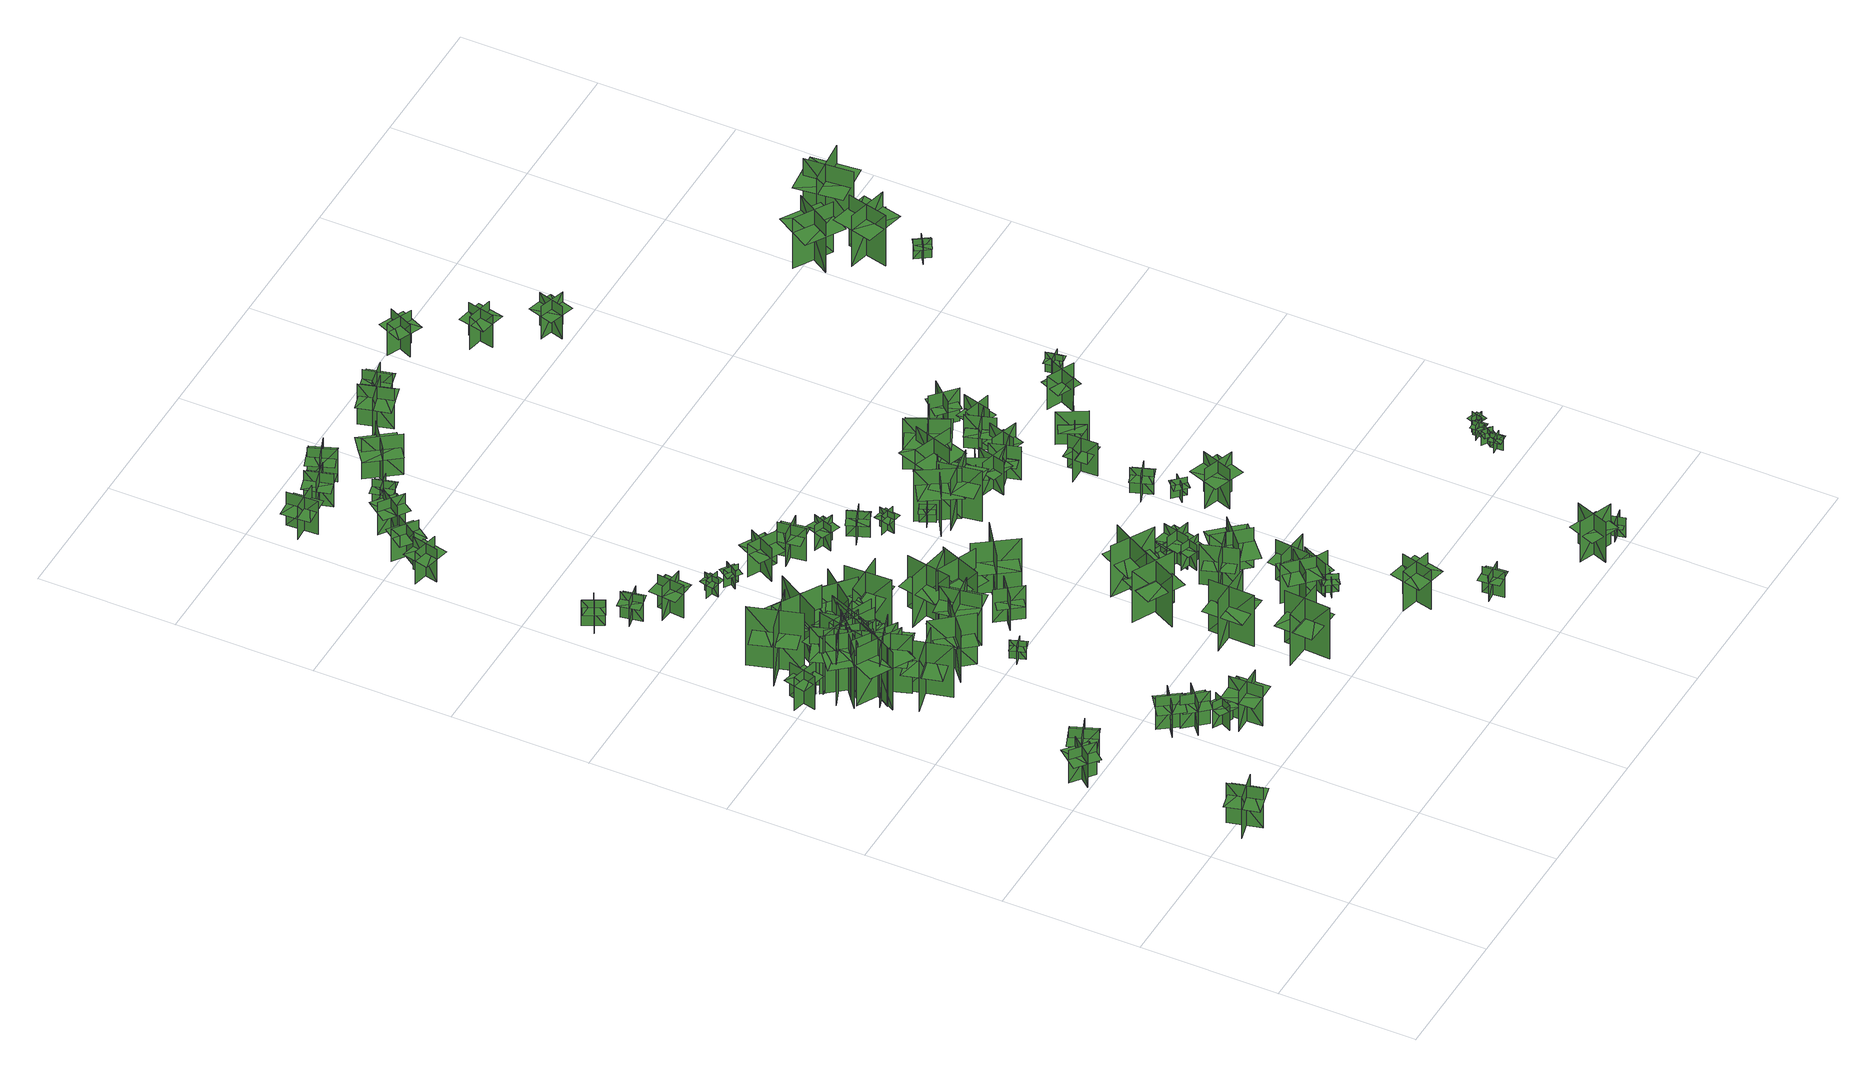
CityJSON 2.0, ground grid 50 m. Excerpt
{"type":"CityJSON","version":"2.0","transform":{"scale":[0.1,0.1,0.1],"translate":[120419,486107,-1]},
"CityObjects":{
"tree1":{"type":"SolitaryVegetationObject","geometry":[{"type":"MultiSurface","lod":"1","boundaries":[[[0,1,2]],[[0,2,3]],[[4,5,6]],[[4,6,7]],[[8,9,10]],[[8,10,11]],[[8,11,12]],[[8,12,13]]]}]},
"tree2":{"type":"SolitaryVegetationObject","geometry":[{"type":"MultiSurface","lod":"1","boundaries":[[[14,15,16]],[[14,16,17]],[[18,19,20]],[[18,20,21]],[[22,23,24]],[[22,24,25]],[[22,25,26]],[[22,26,27]]]}]},
"tree3":{"type":"SolitaryVegetationObject","geometry":[{"type":"MultiSurface","lod":"1","boundaries":[[[28,29,30]],[[28,30,31]],[[32,33,34]],[[32,34,35]],[[36,37,38]],[[36,38,39]],[[36,39,40]],[[36,40,41]]]}]},
"tree4":{"type":"SolitaryVegetationObject","geometry":[{"type":"MultiSurface","lod":"1","boundaries":[[[42,43,44]],[[42,44,45]],[[46,47,48]],[[46,48,49]],[[50,51,52]],[[50,52,53]],[[50,54,55]],[[50,55,51]]]}]},
"tree5":{"type":"SolitaryVegetationObject","geometry":[{"type":"MultiSurface","lod":"1","boundaries":[[[56,57,58]],[[56,58,59]],[[60,61,62]],[[60,62,63]],[[64,65,66]],[[64,66,67]],[[64,67,68]],[[64,68,69]]]}]},
"tree6":{"type":"SolitaryVegetationObject","geometry":[{"type":"MultiSurface","lod":"1","boundaries":[[[70,71,72]],[[70,72,73]],[[74,75,76]],[[74,76,77]],[[78,79,80]],[[78,80,81]],[[78,81,82]],[[78,82,83]]]}]},
"tree7":{"type":"SolitaryVegetationObject","geometry":[{"type":"MultiSurface","lod":"1","boundaries":[[[84,85,86]],[[84,86,87]],[[88,89,90]],[[88,90,91]],[[92,93,94]],[[92,94,95]],[[92,95,96]],[[92,96,97]]]}]},
"tree8":{"type":"SolitaryVegetationObject","geometry":[{"type":"MultiSurface","lod":"1","boundaries":[[[98,99,100]],[[98,100,101]],[[102,103,104]],[[102,104,105]],[[106,107,108]],[[106,108,109]],[[106,109,110]],[[106,110,111]]]}]},
"tree9":{"type":"SolitaryVegetationObject","geometry":[{"type":"MultiSurface","lod":"1","boundaries":[[[112,113,114]],[[112,114,115]],[[116,117,118]],[[116,118,119]],[[120,121,122]],[[120,122,123]],[[120,123,124]],[[120,124,125]]]}]},
"tree10":{"type":"SolitaryVegetationObject","geometry":[{"type":"MultiSurface","lod":"1","boundaries":[[[126,127,128]],[[126,128,129]],[[130,131,132]],[[130,132,133]],[[134,135,136]],[[134,136,137]],[[134,138,139]],[[134,139,135]]]}]},
"tree11":{"type":"SolitaryVegetationObject","geometry":[{"type":"MultiSurface","lod":"1","boundaries":[[[140,141,142]],[[140,142,143]],[[144,145,146]],[[144,146,147]],[[148,149,150]],[[148,150,151]],[[148,151,152]],[[148,152,153]]]}]},
"tree12":{"type":"SolitaryVegetationObject","geometry":[{"type":"MultiSurface","lod":"1","boundaries":[[[154,155,156]],[[154,156,157]],[[158,159,160]],[[158,160,161]],[[162,163,164]],[[162,164,165]],[[162,165,166]],[[162,166,167]]]}]},
"tree13":{"type":"SolitaryVegetationObject","geometry":[{"type":"MultiSurface","lod":"1","boundaries":[[[168,169,170]],[[168,170,171]],[[172,173,174]],[[172,174,175]],[[176,177,178]],[[176,178,179]],[[176,179,180]],[[176,180,181]]]}]},
"tree14":{"type":"SolitaryVegetationObject","geometry":[{"type":"MultiSurface","lod":"1","boundaries":[[[182,183,184]],[[182,184,185]],[[186,187,188]],[[186,188,189]],[[190,191,192]],[[190,192,193]],[[190,193,194]],[[190,194,195]]]}]},
"tree15":{"type":"SolitaryVegetationObject","geometry":[{"type":"MultiSurface","lod":"1","boundaries":[[[196,197,198]],[[196,198,199]],[[200,201,202]],[[200,202,203]],[[204,205,206]],[[204,206,207]],[[204,207,208]],[[204,208,209]]]}]},
"tree16":{"type":"SolitaryVegetationObject","geometry":[{"type":"MultiSurface","lod":"1","boundaries":[[[210,211,212]],[[210,212,213]],[[214,215,216]],[[214,216,217]],[[218,219,220]],[[218,220,221]],[[218,221,222]],[[218,222,223]]]}]},
"tree17":{"type":"SolitaryVegetationObject","geometry":[{"type":"MultiSurface","lod":"1","boundaries":[[[224,225,226]],[[224,226,227]],[[228,229,230]],[[228,230,231]],[[232,233,234]],[[232,234,235]],[[232,235,236]],[[232,236,237]]]}]},
"tree18":{"type":"SolitaryVegetationObject","geometry":[{"type":"MultiSurface","lod":"1","boundaries":[[[238,239,240]],[[238,240,241]],[[242,243,244]],[[242,244,245]],[[246,247,248]],[[246,248,249]],[[246,250,251]],[[246,251,247]]]}]},
"tree19":{"type":"SolitaryVegetationObject","geometry":[{"type":"MultiSurface","lod":"1","boundaries":[[[252,253,254]],[[252,254,255]],[[256,257,258]],[[256,258,259]],[[260,261,262]],[[260,262,263]],[[260,263,264]],[[260,264,265]]]}]},
"tree20":{"type":"SolitaryVegetationObject","geometry":[{"type":"MultiSurface","lod":"1","boundaries":[[[266,267,268]],[[266,268,269]],[[270,271,272]],[[270,272,273]],[[274,275,276]],[[274,276,277]],[[274,277,278]],[[274,278,279]]]}]},
"tree21":{"type":"SolitaryVegetationObject","geometry":[{"type":"MultiSurface","lod":"1","boundaries":[[[280,281,282]],[[280,282,283]],[[284,285,286]],[[284,286,287]],[[288,289,290]],[[288,290,291]],[[288,292,293]],[[288,293,289]]]}]},
"tree22":{"type":"SolitaryVegetationObject","geometry":[{"type":"MultiSurface","lod":"1","boundaries":[[[294,295,296]],[[294,296,297]],[[298,299,300]],[[298,300,301]],[[302,303,304]],[[302,304,305]],[[302,305,306]],[[302,306,307]]]}]},
"tree23":{"type":"SolitaryVegetationObject","geometry":[{"type":"MultiSurface","lod":"1","boundaries":[[[308,309,310]],[[308,310,311]],[[312,313,314]],[[312,314,315]],[[316,317,318]],[[316,318,319]],[[316,320,321]],[[316,321,317]]]}]},
"tree24":{"type":"SolitaryVegetationObject","geometry":[{"type":"MultiSurface","lod":"1","boundaries":[[[322,323,324]],[[322,324,325]],[[326,327,328]],[[326,328,329]],[[330,331,332]],[[330,332,333]],[[330,333,334]],[[330,334,335]]]}]},
"tree25":{"type":"SolitaryVegetationObject","geometry":[{"type":"MultiSurface","lod":"1","boundaries":[[[336,337,338]],[[336,338,339]],[[340,341,342]],[[340,342,343]],[[344,345,346]],[[344,346,347]],[[344,347,348]],[[344,348,349]]]}]},
"tree26":{"type":"SolitaryVegetationObject","geometry":[{"type":"MultiSurface","lod":"1","boundaries":[[[350,351,352]],[[350,352,353]],[[354,355,356]],[[354,356,357]],[[358,359,360]],[[358,360,361]],[[358,361,362]],[[358,362,363]]]}]},
"tree27":{"type":"SolitaryVegetationObject","geometry":[{"type":"MultiSurface","lod":"1","boundaries":[[[364,365,366]],[[364,366,367]],[[368,369,370]],[[368,370,371]],[[372,373,374]],[[372,374,375]],[[372,375,376]],[[372,376,377]]]}]},
"tree28":{"type":"SolitaryVegetationObject","geometry":[{"type":"MultiSurface","lod":"1","boundaries":[[[378,379,380]],[[378,380,381]],[[382,383,384]],[[382,384,385]],[[386,387,388]],[[386,388,389]],[[386,389,390]],[[386,390,391]]]}]},
"tree29":{"type":"SolitaryVegetationObject","geometry":[{"type":"MultiSurface","lod":"1","boundaries":[[[392,393,394]],[[392,394,395]],[[396,397,398]],[[396,398,399]],[[400,401,402]],[[400,402,403]],[[400,403,404]],[[400,404,405]]]}]},
"tree30":{"type":"SolitaryVegetationObject","geometry":[{"type":"MultiSurface","lod":"1","boundaries":[[[406,407,408]],[[406,408,409]],[[410,411,412]],[[410,412,413]],[[414,415,416]],[[414,416,417]],[[414,418,419]],[[414,419,415]]]}]},
"tree31":{"type":"SolitaryVegetationObject","geometry":[{"type":"MultiSurface","lod":"1","boundaries":[[[420,421,422]],[[420,422,423]],[[424,425,426]],[[424,426,427]],[[428,429,430]],[[428,430,431]],[[428,431,432]],[[428,432,433]]]}]},
"tree32":{"type":"SolitaryVegetationObject","geometry":[{"type":"MultiSurface","lod":"1","boundaries":[[[434,435,436]],[[434,436,437]],[[438,439,440]],[[438,440,441]],[[442,443,444]],[[442,444,445]],[[442,445,446]],[[442,446,447]]]}]},
"tree33":{"type":"SolitaryVegetationObject","geometry":[{"type":"MultiSurface","lod":"1","boundaries":[[[448,449,450]],[[448,450,451]],[[452,453,454]],[[452,454,455]],[[456,457,458]],[[456,458,459]],[[456,460,461]],[[456,461,457]]]}]},
"tree34":{"type":"SolitaryVegetationObject","geometry":[{"type":"MultiSurface","lod":"1","boundaries":[[[462,463,464]],[[462,464,465]],[[466,467,468]],[[466,468,469]],[[470,471,472]],[[470,472,473]],[[470,474,475]],[[470,475,471]]]}]},
"tree35":{"type":"SolitaryVegetationObject","geometry":[{"type":"MultiSurface","lod":"1","boundaries":[[[476,477,478]],[[476,478,479]],[[480,481,482]],[[480,482,483]],[[484,485,486]],[[484,486,487]],[[484,488,489]],[[484,489,485]]]}]},
"tree36":{"type":"SolitaryVegetationObject","geometry":[{"type":"MultiSurface","lod":"1","boundaries":[[[490,491,492]],[[490,492,493]],[[494,495,496]],[[494,496,497]],[[498,499,500]],[[498,500,501]],[[498,501,502]],[[498,502,503]]]}]},
"tree37":{"type":"SolitaryVegetationObject","geometry":[{"type":"MultiSurface","lod":"1","boundaries":[[[504,505,506]],[[504,506,507]],[[508,509,510]],[[508,510,511]],[[512,513,514]],[[512,514,515]],[[512,515,516]],[[512,516,517]]]}]},
"tree38":{"type":"SolitaryVegetationObject","geometry":[{"type":"MultiSurface","lod":"1","boundaries":[[[518,519,520]],[[518,520,521]],[[522,523,524]],[[522,524,525]],[[526,527,528]],[[526,528,529]],[[526,530,531]],[[526,531,527]]]}]},
"tree39":{"type":"SolitaryVegetationObject","geometry":[{"type":"MultiSurface","lod":"1","boundaries":[[[532,533,534]],[[532,534,535]],[[536,537,538]],[[536,538,539]],[[540,541,542]],[[540,542,543]],[[540,543,544]],[[540,544,545]]]}]},
"tree40":{"type":"SolitaryVegetationObject","geometry":[{"type":"MultiSurface","lod":"1","boundaries":[[[546,547,548]],[[546,548,549]],[[550,551,552]],[[550,552,553]],[[554,555,556]],[[554,556,557]],[[554,558,559]],[[554,559,555]]]}]},
"tree41":{"type":"SolitaryVegetationObject","geometry":[{"type":"MultiSurface","lod":"1","boundaries":[[[560,561,562]],[[560,562,563]],[[564,565,566]],[[564,566,567]],[[568,569,570]],[[568,570,571]],[[568,571,572]],[[568,572,573]]]}]},
"tree42":{"type":"SolitaryVegetationObject","geometry":[{"type":"MultiSurface","lod":"1","boundaries":[[[574,575,576]],[[574,576,577]],[[578,579,580]],[[578,580,581]],[[582,583,584]],[[582,584,585]],[[582,585,586]],[[582,586,587]]]}]},
"tree43":{"type":"SolitaryVegetationObject","geometry":[{"type":"MultiSurface","lod":"1","boundaries":[[[588,589,590]],[[588,590,591]],[[592,593,594]],[[592,594,595]],[[596,597,598]],[[596,598,599]],[[596,600,601]],[[596,601,597]]]}]},
"tree44":{"type":"SolitaryVegetationObject","geometry":[{"type":"MultiSurface","lod":"1","boundaries":[[[602,603,604]],[[602,604,605]],[[606,607,608]],[[606,608,609]],[[610,611,612]],[[610,612,613]],[[610,614,615]],[[610,615,611]]]}]},
"tree45":{"type":"SolitaryVegetationObject","geometry":[{"type":"MultiSurface","lod":"1","boundaries":[[[616,617,618]],[[616,618,619]],[[620,621,622]],[[620,622,623]],[[624,625,626]],[[624,626,627]],[[624,627,628]],[[624,628,629]]]}]},
"tree46":{"type":"SolitaryVegetationObject","geometry":[{"type":"MultiSurface","lod":"1","boundaries":[[[630,631,632]],[[630,632,633]],[[634,635,636]],[[634,636,637]],[[638,639,640]],[[638,640,641]],[[638,641,642]],[[638,642,643]]]}]},
"tree47":{"type":"SolitaryVegetationObject","geometry":[{"type":"MultiSurface","lod":"1","boundaries":[[[644,645,646]],[[644,646,647]],[[648,649,650]],[[648,650,651]],[[652,653,654]],[[652,654,655]],[[652,655,656]],[[652,656,657]]]}]},
"tree48":{"type":"SolitaryVegetationObject","geometry":[{"type":"MultiSurface","lod":"1","boundaries":[[[658,659,660]],[[658,660,661]],[[662,663,664]],[[662,664,665]],[[666,667,668]],[[666,668,669]],[[666,670,671]],[[666,671,667]]]}]},
"tree49":{"type":"SolitaryVegetationObject","geometry":[{"type":"MultiSurface","lod":"1","boundaries":[[[672,673,674]],[[672,674,675]],[[676,677,678]],[[676,678,679]],[[680,681,682]],[[680,682,683]],[[680,683,684]],[[680,684,685]]]}]},
"tree50":{"type":"SolitaryVegetationObject","geometry":[{"type":"MultiSurface","lod":"1","boundaries":[[[686,687,688]],[[686,688,689]],[[690,691,692]],[[690,692,693]],[[694,695,696]],[[694,696,697]],[[694,697,698]],[[694,698,699]]]}]},
"tree51":{"type":"SolitaryVegetationObject","geometry":[{"type":"MultiSurface","lod":"1","boundaries":[[[700,701,702]],[[700,702,703]],[[704,705,706]],[[704,706,707]],[[708,709,710]],[[708,710,711]],[[708,711,712]],[[708,712,713]]]}]},
"tree52":{"type":"SolitaryVegetationObject","geometry":[{"type":"MultiSurface","lod":"1","boundaries":[[[714,715,716]],[[714,716,717]],[[718,719,720]],[[718,720,721]],[[722,723,724]],[[722,724,725]],[[722,726,727]],[[722,727,723]]]}]},
"tree53":{"type":"SolitaryVegetationObject","geometry":[{"type":"MultiSurface","lod":"1","boundaries":[[[728,729,730]],[[728,730,731]],[[732,733,734]],[[732,734,735]],[[736,737,738]],[[736,738,739]],[[736,739,740]],[[736,740,741]]]}]},
"tree54":{"type":"SolitaryVegetationObject","geometry":[{"type":"MultiSurface","lod":"1","boundaries":[[[742,743,744]],[[742,744,745]],[[746,747,748]],[[746,748,749]],[[750,751,752]],[[750,752,753]],[[750,753,754]],[[750,754,755]]]}]},
"tree55":{"type":"SolitaryVegetationObject","geometry":[{"type":"MultiSurface","lod":"1","boundaries":[[[756,757,758]],[[756,758,759]],[[760,761,762]],[[760,762,763]],[[764,765,766]],[[764,766,767]],[[764,767,768]],[[764,768,769]]]}]},
"tree56":{"type":"SolitaryVegetationObject","geometry":[{"type":"MultiSurface","lod":"1","boundaries":[[[770,771,772]],[[770,772,773]],[[774,775,776]],[[774,776,777]],[[778,779,780]],[[778,780,781]],[[778,781,782]],[[778,782,783]]]}]},
"tree57":{"type":"SolitaryVegetationObject","geometry":[{"type":"MultiSurface","lod":"1","boundaries":[[[784,785,786]],[[784,786,787]],[[788,789,790]],[[788,790,791]],[[792,793,794]],[[792,794,795]],[[792,795,796]],[[792,796,797]]]}]},
"tree58":{"type":"SolitaryVegetationObject","geometry":[{"type":"MultiSurface","lod":"1","boundaries":[[[798,799,800]],[[798,800,801]],[[802,803,804]],[[802,804,805]],[[806,807,808]],[[806,808,809]],[[806,810,811]],[[806,811,807]]]}]},
"tree59":{"type":"SolitaryVegetationObject","geometry":[{"type":"MultiSurface","lod":"1","boundaries":[[[812,813,814]],[[812,814,815]],[[816,817,818]],[[816,818,819]],[[820,821,822]],[[820,822,823]],[[820,823,824]],[[820,824,825]]]}]},
"tree60":{"type":"SolitaryVegetationObject","geometry":[{"type":"MultiSurface","lod":"1","boundaries":[[[826,827,828]],[[826,828,829]],[[830,831,832]],[[830,832,833]],[[834,835,836]],[[834,836,837]],[[834,837,838]],[[834,838,839]]]}]},
"tree61":{"type":"SolitaryVegetationObject","geometry":[{"type":"MultiSurface","lod":"1","boundaries":[[[840,841,842]],[[840,842,843]],[[844,845,846]],[[844,846,847]],[[848,849,850]],[[848,850,851]],[[848,851,852]],[[848,852,853]]]}]},
"tree62":{"type":"SolitaryVegetationObject","geometry":[{"type":"MultiSurface","lod":"1","boundaries":[[[854,855,856]],[[854,856,857]],[[858,859,860]],[[858,860,861]],[[862,863,864]],[[862,864,865]],[[862,865,866]],[[862,866,867]]]}]},
"tree63":{"type":"SolitaryVegetationObject","geometry":[{"type":"MultiSurface","lod":"1","boundaries":[[[868,869,870]],[[868,870,871]],[[872,873,874]],[[872,874,875]],[[876,877,878]],[[876,878,879]],[[876,879,880]],[[876,880,881]]]}]},
"tree64":{"type":"SolitaryVegetationObject","geometry":[{"type":"MultiSurface","lod":"1","boundaries":[[[882,883,884]],[[882,884,885]],[[886,887,888]],[[886,888,889]],[[890,891,892]],[[890,892,893]],[[890,893,894]],[[890,894,895]]]}]},
"tree65":{"type":"SolitaryVegetationObject","geometry":[{"type":"MultiSurface","lod":"1","boundaries":[[[896,897,898]],[[896,898,899]],[[900,901,902]],[[900,902,903]],[[904,905,906]],[[904,906,907]],[[904,907,908]],[[904,908,909]]]}]},
"tree66":{"type":"SolitaryVegetationObject","geometry":[{"type":"MultiSurface","lod":"1","boundaries":[[[910,911,912]],[[910,912,913]],[[914,915,916]],[[914,916,917]],[[918,919,920]],[[918,920,921]],[[918,921,922]],[[918,922,923]]]}]},
"tree67":{"type":"SolitaryVegetationObject","geometry":[{"type":"MultiSurface","lod":"1","boundaries":[[[924,925,926]],[[924,926,927]],[[928,929,930]],[[928,930,931]],[[932,933,934]],[[932,934,935]],[[932,935,936]],[[932,936,937]]]}]},
"tree68":{"type":"SolitaryVegetationObject","geometry":[{"type":"MultiSurface","lod":"1","boundaries":[[[938,939,940]],[[938,940,941]],[[942,943,944]],[[942,944,945]],[[946,947,948]],[[946,948,949]],[[946,949,950]],[[946,950,951]]]}]},
"tree69":{"type":"SolitaryVegetationObject","geometry":[{"type":"MultiSurface","lod":"1","boundaries":[[[952,953,954]],[[952,954,955]],[[956,957,958]],[[956,958,959]],[[960,961,962]],[[960,962,963]],[[960,964,965]],[[960,965,961]]]}]},
"tree70":{"type":"SolitaryVegetationObject","geometry":[{"type":"MultiSurface","lod":"1","boundaries":[[[966,967,968]],[[966,968,969]],[[970,971,972]],[[970,972,973]],[[974,975,976]],[[974,976,977]],[[974,977,978]],[[974,978,979]]]}]},
"tree71":{"type":"SolitaryVegetationObject","geometry":[{"type":"MultiSurface","lod":"1","boundaries":[[[980,981,982]],[[980,982,983]],[[984,985,986]],[[984,986,987]],[[988,989,990]],[[988,990,991]],[[988,992,993]],[[988,993,989]]]}]},
"tree72":{"type":"SolitaryVegetationObject","geometry":[{"type":"MultiSurface","lod":"1","boundaries":[[[994,995,996]],[[994,996,997]],[[998,999,1000]],[[998,1000,1001]],[[1002,1003,1004]],[[1002,1004,1005]],[[1002,1006,1007]],[[1002,1007,1003]]]}]},
"tree73":{"type":"SolitaryVegetationObject","geometry":[{"type":"MultiSurface","lod":"1","boundaries":[[[1008,1009,1010]],[[1008,1010,1011]],[[1012,1013,1014]],[[1012,1014,1015]],[[1016,1017,1018]],[[1016,1018,1019]],[[1016,1019,1020]],[[1016,1020,1021]]]}]},
"tree74":{"type":"SolitaryVegetationObject","geometry":[{"type":"MultiSurface","lod":"1","boundaries":[[[1022,1023,1024]],[[1022,1024,1025]],[[1026,1027,1028]],[[1026,1028,1029]],[[1030,1031,1032]],[[1030,1032,1033]],[[1030,1033,1034]],[[1030,1034,1035]]]}]},
"tree75":{"type":"SolitaryVegetationObject","geometry":[{"type":"MultiSurface","lod":"1","boundaries":[[[1036,1037,1038]],[[1036,1038,1039]],[[1040,1041,1042]],[[1040,1042,1043]],[[1044,1045,1046]],[[1044,1046,1047]],[[1044,1048,1049]],[[1044,1049,1045]]]}]},
"tree76":{"type":"SolitaryVegetationObject","geometry":[{"type":"MultiSurface","lod":"1","boundaries":[[[1050,1051,1052]],[[1050,1052,1053]],[[1054,1055,1056]],[[1054,1056,1057]],[[1058,1059,1060]],[[1058,1060,1061]],[[1058,1062,1063]],[[1058,1063,1059]]]}]},
"tree77":{"type":"SolitaryVegetationObject","geometry":[{"type":"MultiSurface","lod":"1","boundaries":[[[1064,1065,1066]],[[1064,1066,1067]],[[1068,1069,1070]],[[1068,1070,1071]],[[1072,1073,1074]],[[1072,1074,1075]],[[1072,1075,1076]],[[1072,1076,1077]]]}]},
"tree78":{"type":"SolitaryVegetationObject","geometry":[{"type":"MultiSurface","lod":"1","boundaries":[[[1078,1079,1080]],[[1078,1080,1081]],[[1082,1083,1084]],[[1082,1084,1085]],[[1086,1087,1088]],[[1086,1088,1089]],[[1086,1089,1090]],[[1086,1090,1091]]]}]},
"tree79":{"type":"SolitaryVegetationObject","geometry":[{"type":"MultiSurface","lod":"1","boundaries":[[[1092,1093,1094]],[[1092,1094,1095]],[[1096,1097,1098]],[[1096,1098,1099]],[[1100,1101,1102]],[[1100,1102,1103]],[[1100,1103,1104]],[[1100,1104,1105]]]}]},
"tree80":{"type":"SolitaryVegetationObject","geometry":[{"type":"MultiSurface","lod":"1","boundaries":[[[1106,1107,1108]],[[1106,1108,1109]],[[1110,1111,1112]],[[1110,1112,1113]],[[1114,1115,1116]],[[1114,1116,1117]],[[1114,1118,1119]],[[1114,1119,1115]]]}]},
"tree81":{"type":"SolitaryVegetationObject","geometry":[{"type":"MultiSurface","lod":"1","boundaries":[[[1120,1121,1122]],[[1120,1122,1123]],[[1124,1125,1126]],[[1124,1126,1127]],[[1128,1129,1130]],[[1128,1130,1131]],[[1128,1132,1133]],[[1128,1133,1129]]]}]},
"tree82":{"type":"SolitaryVegetationObject","geometry":[{"type":"MultiSurface","lod":"1","boundaries":[[[1134,1135,1136]],[[1134,1136,1137]],[[1138,1139,1140]],[[1138,1140,1141]],[[1142,1143,1144]],[[1142,1144,1145]],[[1142,1146,1147]],[[1142,1147,1143]]]}]},
"tree83":{"type":"SolitaryVegetationObject","geometry":[{"type":"MultiSurface","lod":"1","boundaries":[[[1148,1149,1150]],[[1148,1150,1151]],[[1152,1153,1154]],[[1152,1154,1155]],[[1156,1157,1158]],[[1156,1158,1159]],[[1156,1160,1161]],[[1156,1161,1157]]]}]},
"tree84":{"type":"SolitaryVegetationObject","geometry":[{"type":"MultiSurface","lod":"1","boundaries":[[[1162,1163,1164]],[[1162,1164,1165]],[[1166,1167,1168]],[[1166,1168,1169]],[[1170,1171,1172]],[[1170,1172,1173]],[[1170,1174,1175]],[[1170,1175,1171]]]}]},
"tree85":{"type":"SolitaryVegetationObject","geometry":[{"type":"MultiSurface","lod":"1","boundaries":[[[1176,1177,1178]],[[1176,1178,1179]],[[1180,1181,1182]],[[1180,1182,1183]],[[1184,1185,1186]],[[1184,1186,1187]],[[1184,1188,1189]],[[1184,1189,1185]]]}]},
"tree86":{"type":"SolitaryVegetationObject","geometry":[{"type":"MultiSurface","lod":"1","boundaries":[[[1190,1191,1192]],[[1190,1192,1193]],[[1194,1195,1196]],[[1194,1196,1197]],[[1198,1199,1200]],[[1198,1200,1201]],[[1198,1202,1203]],[[1198,1203,1199]]]}]},
"tree87":{"type":"SolitaryVegetationObject","geometry":[{"type":"MultiSurface","lod":"1","boundaries":[[[1204,1205,1206]],[[1204,1206,1207]],[[1208,1209,1210]],[[1208,1210,1211]],[[1212,1213,1214]],[[1212,1214,1215]],[[1212,1215,1216]],[[1212,1216,1217]]]}]},
"tree88":{"type":"SolitaryVegetationObject","geometry":[{"type":"MultiSurface","lod":"1","boundaries":[[[1218,1219,1220]],[[1218,1220,1221]],[[1222,1223,1224]],[[1222,1224,1225]],[[1226,1227,1228]],[[1226,1228,1229]],[[1226,1229,1230]],[[1226,1230,1231]]]}]},
"tree89":{"type":"SolitaryVegetationObject","geometry":[{"type":"MultiSurface","lod":"1","boundaries":[[[1232,1233,1234]],[[1232,1234,1235]],[[1236,1237,1238]],[[1236,1238,1239]],[[1240,1241,1242]],[[1240,1242,1243]],[[1240,1244,1245]],[[1240,1245,1241]]]}]},
"tree90":{"type":"SolitaryVegetationObject","geometry":[{"type":"MultiSurface","lod":"1","boundaries":[[[1246,1247,1248]],[[1246,1248,1249]],[[1250,1251,1252]],[[1250,1252,1253]],[[1254,1255,1256]],[[1254,1256,1257]],[[1254,1257,1258]],[[1254,1258,1259]]]}]},
"tree91":{"type":"SolitaryVegetationObject","geometry":[{"type":"MultiSurface","lod":"1","boundaries":[[[1260,1261,1262]],[[1260,1262,1263]],[[1264,1265,1266]],[[1264,1266,1267]],[[1268,1269,1270]],[[1268,1270,1271]],[[1268,1271,1272]],[[1268,1272,1273]]]}]},
"tree92":{"type":"SolitaryVegetationObject","geometry":[{"type":"MultiSurface","lod":"1","boundaries":[[[1274,1275,1276]],[[1274,1276,1277]],[[1278,1279,1280]],[[1278,1280,1281]],[[1282,1283,1284]],[[1282,1284,1285]],[[1282,1285,1286]],[[1282,1286,1287]]]}]},
"tree93":{"type":"SolitaryVegetationObject","geometry":[{"type":"MultiSurface","lod":"1","boundaries":[[[1288,1289,1290]],[[1288,1290,1291]],[[1292,1293,1294]],[[1292,1294,1295]],[[1296,1297,1298]],[[1296,1298,1299]],[[1296,1299,1300]],[[1296,1300,1301]]]}]},
"tree94":{"type":"SolitaryVegetationObject","geometry":[{"type":"MultiSurface","lod":"1","boundaries":[[[1302,1303,1304]],[[1302,1304,1305]],[[1306,1307,1308]],[[1306,1308,1309]],[[1310,1311,1312]],[[1310,1312,1313]],[[1310,1313,1314]],[[1310,1314,1315]]]}]},
"tree95":{"type":"SolitaryVegetationObject","geometry":[{"type":"MultiSurface","lod":"1","boundaries":[[[1316,1317,1318]],[[1316,1318,1319]],[[1320,1321,1322]],[[1320,1322,1323]],[[1324,1325,1326]],[[1324,1326,1327]],[[1324,1327,1328]],[[1324,1328,1329]]]}]},
"tree96":{"type":"SolitaryVegetationObject","geometry":[{"type":"MultiSurface","lod":"1","boundaries":[[[1330,1331,1332]],[[1330,1332,1333]],[[1334,1335,1336]],[[1334,1336,1337]],[[1338,1339,1340]],[[1338,1340,1341]],[[1338,1341,1342]],[[1338,1342,1343]]]}]},
"tree97":{"type":"SolitaryVegetationObject","geometry":[{"type":"MultiSurface","lod":"1","boundaries":[[[1344,1345,1346]],[[1344,1346,1347]],[[1348,1349,1350]],[[1348,1350,1351]],[[1352,1353,1354]],[[1352,1354,1355]],[[1352,1355,1356]],[[1352,1356,1357]]]}]},
"tree98":{"type":"SolitaryVegetationObject","geometry":[{"type":"MultiSurface","lod":"1","boundaries":[[[1358,1359,1360]],[[1358,1360,1361]],[[1362,1363,1364]],[[1362,1364,1365]],[[1366,1367,1368]],[[1366,1368,1369]],[[1366,1369,1370]],[[1366,1370,1371]]]}]},
"tree99":{"type":"SolitaryVegetationObject","geometry":[{"type":"MultiSurface","lod":"1","boundaries":[[[1372,1373,1374]],[[1372,1374,1375]],[[1376,1377,1378]],[[1376,1378,1379]],[[1380,1381,1382]],[[1380,1382,1383]],[[1380,1383,1384]],[[1380,1384,1385]]]}]},
"tree100":{"type":"SolitaryVegetationObject","geometry":[{"type":"MultiSurface","lod":"1","boundaries":[[[1386,1387,1388]],[[1386,1388,1389]],[[1390,1391,1392]],[[1390,1392,1393]],[[1394,1395,1396]],[[1394,1396,1397]],[[1394,1397,1398]],[[1394,1398,1399]]]}]}
},
"vertices":[
[199,411,13],[169,529,13],[169,529,183],[199,411,183],[241,480,13],[123,450,13],[123,450,183],[241,480,183],[241,480,135],[226,539,135],[108,510,135],[123,450,135],[138,391,135],[256,421,135],
[103,1068,22],[181,1006,22],[181,1006,161],[103,1068,161],[110,1002,22],[172,1080,22],[172,1080,161],[110,1002,161],[110,1002,122],[149,971,122],[211,1049,122],[172,1080,122],[133,1111,122],[71,1033,122],
[201,1118,22],[238,1025,22],[238,1025,161],[201,1118,161],[174,1057,22],[267,1093,22],[267,1093,161],[174,1057,161],[174,1057,122],[193,1010,122],[285,1047,122],[267,1093,122],[249,1140,122],[156,1103,122],
[128,1998,16],[24,2023,16],[24,2023,157],[128,1998,157],[84,2070,16],[58,1966,16],[58,1966,157],[84,2070,157],[119,2000,121],[24,2023,121],[14,1982,121],[109,1959,121],[129,2041,121],[34,2064,121],
[133,1852,19],[289,1769,19],[289,1769,265],[133,1852,265],[167,1739,19],[250,1895,19],[250,1895,265],[167,1739,265],[167,1739,196],[245,1697,196],[328,1853,196],[250,1895,196],[172,1937,196],[89,1781,196],
[244,1849,17],[132,1986,17],[132,1986,263],[244,1849,263],[256,1966,17],[119,1854,17],[119,1854,263],[256,1966,263],[256,1966,194],[200,2035,194],[63,1922,194],[119,1854,194],[175,1785,194],[312,1898,194],
[470,940,17],[529,860,17],[529,860,155],[470,940,155],[460,874,17],[540,933,17],[540,933,155],[460,874,155],[460,874,116],[489,834,116],[569,893,116],[540,933,116],[510,973,116],[430,914,116],
[223,1870,17],[159,2035,17],[159,2035,263],[223,1870,263],[271,1977,17],[106,1913,17],[106,1913,263],[271,1977,263],[271,1977,194],[240,2060,194],[74,1996,194],[106,1913,194],[138,1831,194],[303,1894,194],
[272,1912,17],[178,1762,17],[178,1762,264],[272,1912,264],[157,1886,17],[307,1792,17],[307,1792,264],[157,1886,264],[157,1886,195],[110,1811,195],[260,1717,195],[307,1792,195],[354,1867,195],[204,1961,195],
[364,1702,17],[201,1660,17],[201,1660,235],[364,1702,235],[273,1755,17],[273,1755,235],[314,1592,235],[314,1592,17],[355,1693,151],[213,1656,151],[230,1590,151],[372,1626,151],[338,1761,151],[195,1725,151],
[215,1889,16],[272,1721,16],[272,1721,263],[215,1889,263],[162,1783,16],[330,1840,16],[330,1840,263],[162,1783,263],[162,1783,194],[190,1699,194],[358,1756,194],[330,1840,194],[302,1924,194],[134,1867,194],
[512,872,16],[578,796,16],[578,796,155],[512,872,155],[507,805,16],[583,871,16],[583,871,155],[507,805,155],[507,805,116],[540,768,116],[615,833,116],[583,871,116],[550,908,116],[475,843,116],
[281,1986,18],[157,1860,18],[157,1860,264],[281,1986,264],[163,1986,18],[289,1862,18],[289,1862,264],[163,1986,264],[163,1986,195],[101,1923,195],[227,1799,195],[289,1862,195],[351,1924,195],[225,2049,195],
[235,2037,17],[198,1864,17],[198,1864,263],[235,2037,263],[135,1974,17],[308,1936,17],[308,1936,263],[135,1974,263],[135,1974,194],[117,1887,194],[290,1850,194],[308,1936,194],[327,2023,194],[154,2060,194],
[612,794,16],[575,725,16],[575,725,124],[612,794,124],[562,779,16],[631,743,16],[631,743,124],[562,779,124],[562,779,94],[544,745,94],[613,708,94],[631,743,94],[649,777,94],[580,813,94],
[227,1857,17],[308,2014,17],[308,2014,264],[227,1857,264],[339,1892,17],[182,1973,17],[182,1973,264],[339,1892,264],[339,1892,195],[380,1970,195],[223,2052,195],[182,1973,195],[142,1895,195],[299,1813,195],
[336,1974,17],[162,1941,17],[162,1941,263],[336,1974,263],[239,2041,17],[272,1867,17],[272,1867,263],[239,2041,263],[239,2041,194],[152,2025,194],[185,1851,194],[272,1867,194],[359,1884,194],[326,2058,194],
[103,2138,14],[288,2193,14],[288,2193,263],[103,2138,263],[210,2082,14],[210,2082,263],[155,2266,263],[155,2266,14],[113,2149,168],[274,2197,168],[251,2272,168],[90,2224,168],[136,2071,168],[297,2119,168],
[588,698,13],[709,701,13],[709,701,182],[588,698,182],[646,642,13],[643,763,13],[643,763,182],[646,642,182],[646,642,135],[707,643,135],[704,765,135],[643,763,135],[583,762,135],[585,640,135],
[262,1877,17],[330,2041,17],[330,2041,263],[262,1877,263],[372,1922,17],[208,1989,17],[208,1989,263],[372,1922,263],[372,1922,194],[406,2003,194],[242,2071,194],[208,1989,194],[174,1908,194],[338,1840,194],
[245,2064,14],[344,2230,14],[344,2230,263],[245,2064,263],[362,2095,14],[362,2095,263],[196,2193,263],[196,2193,14],[245,2079,168],[331,2223,168],[264,2263,168],[178,2119,168],[315,2037,168],[400,2182,168],
[118,2757,18],[82,2825,18],[82,2825,126],[118,2757,126],[133,2806,18],[65,2770,18],[65,2770,126],[133,2806,126],[133,2806,96],[115,2840,96],[47,2804,96],[65,2770,96],[83,2736,96],[151,2771,96],
[387,1605,21],[515,1715,21],[515,1715,239],[387,1605,239],[492,1598,21],[492,1598,239],[382,1725,239],[382,1725,21],[391,1617,155],[502,1713,155],[457,1765,155],[346,1669,155],[437,1563,155],[548,1659,155],
[149,2685,18],[225,2701,18],[225,2701,126],[149,2685,126],[192,2656,18],[177,2732,18],[177,2732,126],[192,2656,126],[192,2656,96],[230,2664,96],[215,2740,96],[177,2732,96],[139,2725,96],[154,2649,96],
[581,1465,23],[563,1518,23],[563,1518,100],[581,1465,100],[597,1498,23],[545,1481,23],[545,1481,100],[597,1498,100],[597,1498,79],[588,1525,79],[536,1507,79],[545,1481,79],[554,1454,79],[606,1472,79],
[479,2024,18],[353,2127,18],[353,2127,235],[479,2024,235],[469,2128,18],[469,2128,235],[365,2002,235],[365,2002,18],[469,2128,167],[416,2171,167],[334,2070,167],[386,2027,167],[439,1984,167],[521,2085,167],
[279,2648,15],[269,2549,15],[269,2549,154],[279,2648,154],[227,2606,15],[326,2596,15],[326,2596,154],[227,2606,154],[227,2606,115],[222,2556,115],[322,2547,115],[326,2596,115],[331,2646,115],[232,2656,115],
[56,3336,23],[78,3433,23],[78,3433,161],[56,3336,161],[112,3371,23],[15,3393,23],[15,3393,161],[112,3371,161],[112,3371,122],[123,3419,122],[26,3442,122],[15,3393,122],[4,3345,122],[101,3322,122],
[496,1689,19],[637,1711,19],[637,1711,235],[496,1689,235],[581,1628,19],[558,1769,19],[558,1769,235],[581,1628,235],[581,1628,179],[649,1638,179],[626,1780,179],[558,1769,179],[490,1758,179],[512,1617,179],
[586,2016,16],[418,2012,16],[418,2012,235],[586,2016,235],[509,2089,16],[509,2089,235],[514,1920,235],[514,1920,16],[576,2010,151],[429,2006,151],[431,1937,151],[578,1941,151],[574,2080,151],[427,2077,151],
[159,3453,24],[79,3512,24],[79,3512,162],[159,3453,162],[149,3519,24],[91,3438,24],[91,3438,162],[149,3519,162],[149,3519,123],[109,3548,123],[51,3468,123],[91,3438,123],[131,3409,123],[190,3489,123],
[409,2495,18],[420,2549,18],[420,2549,95],[409,2495,95],[440,2515,18],[385,2526,18],[385,2526,95],[440,2515,95],[440,2515,74],[445,2542,74],[391,2553,74],[385,2526,74],[380,2499,74],[434,2488,74],
[644,1928,20],[615,1762,20],[615,1762,238],[644,1928,238],[558,1866,20],[558,1866,238],[724,1837,238],[724,1837,20],[648,1916,154],[623,1771,154],[690,1759,154],[716,1904,154],[579,1928,154],[553,1783,154],
[692,1644,25],[759,1559,25],[759,1559,165],[692,1644,165],[684,1577,25],[684,1577,165],[769,1644,165],[769,1644,25],[699,1641,111],[758,1567,111],[792,1594,111],[734,1669,111],[664,1613,111],[722,1539,111],
[772,1746,23],[616,1810,23],[616,1810,241],[772,1746,241],[731,1843,23],[731,1843,241],[667,1687,241],[667,1687,23],[760,1744,157],[624,1799,157],[598,1736,157],[734,1680,157],[786,1809,157],[650,1865,157],
[470,2465,16],[501,2511,16],[501,2511,93],[470,2465,93],[506,2472,16],[460,2502,16],[460,2502,93],[506,2472,93],[506,2472,72],[522,2495,72],[476,2525,72],[460,2502,72],[445,2480,72],[491,2449,72],
[151,3837,23],[38,3831,23],[38,3831,164],[151,3837,164],[84,3897,23],[90,3784,23],[90,3784,164],[84,3897,164],[143,3845,118],[139,3897,118],[26,3888,118],[30,3836,118],[34,3784,118],[147,3792,118],
[1121,689,13],[953,699,13],[953,699,231],[1121,689,231],[1050,767,13],[1050,767,231],[1040,599,231],[1040,599,13],[1110,683,147],[963,692,147],[959,624,147],[1105,615,147],[1114,753,147],[967,763,147],
[715,1767,25],[745,1839,25],[745,1839,133],[715,1767,133],[763,1787,25],[691,1816,25],[691,1816,133],[763,1787,133],[763,1787,103],[778,1822,103],[706,1852,103],[691,1816,103],[676,1781,103],[748,1751,103],
[983,1010,18],[980,842,18],[980,842,236],[983,1010,236],[907,936,18],[907,936,236],[1076,934,236],[1076,934,18],[989,1000,152],[987,853,152],[1055,852,152],[1058,998,152],[918,1001,152],[916,854,152],
[169,3608,29],[250,3550,29],[250,3550,168],[169,3608,168],[179,3542,29],[237,3623,29],[237,3623,168],[179,3542,168],[179,3542,129],[220,3513,129],[278,3594,129],[237,3623,129],[197,3652,129],[139,3572,129],
[558,2377,15],[611,2477,15],[611,2477,156],[558,2377,156],[644,2403,15],[544,2457,15],[544,2457,156],[644,2403,156],[568,2380,110],[615,2356,110],[666,2457,110],[619,2480,110],[573,2504,110],[521,2403,110],
[1048,1167,24],[898,1244,24],[898,1244,242],[1048,1167,242],[1015,1268,24],[1015,1268,242],[938,1118,242],[938,1118,24],[1035,1166,158],[905,1234,158],[874,1173,158],[1004,1105,158],[1068,1229,158],[937,1297,158],
[783,1772,25],[880,1635,25],[880,1635,243],[783,1772,243],[766,1668,25],[766,1668,243],[903,1765,243],[903,1765,25],[794,1767,159],[879,1647,159],[935,1687,159],[850,1807,159],[736,1726,159],[821,1606,159],
[170,3831,29],[266,3857,29],[266,3857,167],[170,3831,167],[228,3797,29],[202,3893,29],[202,3893,167],[228,3797,167],[228,3797,128],[276,3810,128],[250,3906,128],[202,3893,128],[154,3880,128],[179,3784,128],
[336,3664,33],[261,3646,33],[261,3646,141],[336,3664,141],[292,3691,33],[311,3616,33],[311,3616,141],[292,3691,141],[292,3691,111],[254,3682,111],[273,3607,111],[311,3616,111],[348,3625,111],[329,3701,111],
[685,2423,15],[699,2325,15],[699,2325,153],[685,2423,153],[645,2371,15],[743,2384,15],[743,2384,153],[645,2371,153],[645,2371,114],[652,2321,114],[750,2335,114],[743,2384,114],[737,2434,114],[638,2420,114],
[1076,1389,28],[994,1242,28],[994,1242,246],[1076,1389,246],[975,1360,28],[975,1360,246],[1122,1277,246],[1122,1277,28],[1077,1376,162],[1005,1248,162],[1064,1215,162],[1137,1343,162],[1015,1411,162],[943,1283,162],
[758,2323,15],[830,2296,15],[830,2296,123],[758,2323,123],[779,2276,15],[806,2348,15],[806,2348,123],[779,2276,123],[779,2276,93],[815,2262,93],[842,2335,93],[806,2348,93],[770,2362,93],[743,2289,93],
[304,3933,33],[338,3840,33],[338,3840,172],[304,3933,172],[275,3873,33],[369,3908,33],[369,3908,172],[275,3873,172],[275,3873,133],[293,3827,133],[386,3861,133],[369,3908,133],[352,3954,133],[258,3920,133],
[1294,779,18],[1206,863,18],[1206,863,187],[1294,779,187],[1292,860,18],[1209,772,18],[1209,772,187],[1292,860,187],[1292,860,140],[1248,902,140],[1165,814,140],[1209,772,140],[1253,730,140],[1337,818,140],
[1137,1051,19],[1263,1090,19],[1263,1090,190],[1137,1051,190],[1210,1013,19],[1210,1013,190],[1171,1139,190],[1171,1139,19],[1143,1058,124],[1254,1093,124],[1238,1144,124],[1127,1110,124],[1160,1005,124],[1270,1039,124],
[1343,722,19],[1311,767,19],[1311,767,96],[1343,722,96],[1349,759,19],[1304,727,19],[1304,727,96],[1349,759,96],[1349,759,75],[1333,781,75],[1288,749,75],[1304,727,75],[1320,704,75],[1365,736,75],
[914,2244,16],[842,2215,16],[842,2215,124],[914,2244,124],[867,2265,16],[895,2193,16],[895,2193,124],[867,2265,124],[867,2265,94],[831,2250,94],[859,2178,94],[895,2193,94],[931,2207,94],[903,2279,94],
[470,3667,33],[388,3778,33],[388,3778,206],[470,3667,206],[486,3776,33],[375,3694,33],[375,3694,206],[486,3776,206],[473,3680,150],[523,3719,150],[439,3829,150],[389,3790,150],[338,3751,150],[422,3641,150],
[1474,466,16],[1356,494,16],[1356,494,185],[1474,466,185],[1432,535,16],[1404,417,16],[1404,417,185],[1432,535,185],[1432,535,138],[1373,549,138],[1345,430,138],[1404,417,138],[1463,403,138],[1491,521,138],
[1315,935,9],[1303,808,9],[1303,808,179],[1315,935,179],[1252,883,9],[1252,883,179],[1379,870,179],[1379,870,9],[1252,883,125],[1247,829,125],[1349,820,125],[1354,873,125],[1359,926,125],[1257,936,125],
[1314,755,6],[1359,853,6],[1359,853,146],[1314,755,146],[1377,779,6],[1377,779,146],[1279,824,146],[1279,824,6],[1313,763,92],[1352,849,92],[1312,867,92],[1273,781,92],[1354,744,92],[1394,829,92],
[1216,1283,30],[1164,1303,30],[1164,1303,107],[1216,1283,107],[1201,1317,30],[1181,1265,30],[1181,1265,107],[1201,1317,107],[1201,1317,86],[1175,1327,86],[1155,1275,86],[1181,1265,86],[1207,1255,86],[1227,1307,86],
[946,2131,19],[957,2189,19],[957,2189,101],[946,2131,101],[978,2153,19],[920,2164,19],[920,2164,101],[978,2153,101],[978,2153,78],[984,2182,78],[926,2193,78],[920,2164,78],[915,2135,78],[973,2124,78],
[1199,1220,25],[1273,1196,25],[1273,1196,133],[1199,1220,133],[1222,1174,25],[1247,1247,25],[1247,1247,133],[1222,1174,133],[1222,1174,103],[1259,1162,103],[1283,1235,103],[1247,1247,103],[1210,1260,103],[1185,1186,103],
[1337,1026,7],[1337,1026,178],[1239,1136,178],[1239,1136,7],[1238,1033,7],[1238,1033,178],[1344,1128,178],[1344,1128,7],[1221,1019,122],[1270,964,122],[1402,1081,122],[1353,1136,122],[1304,1191,122],[1173,1074,122],
[1199,1270,6],[1296,1246,6],[1296,1246,145],[1199,1270,145],[1233,1213,6],[1257,1310,6],[1257,1310,145],[1233,1213,145],[1233,1213,106],[1281,1201,106],[1305,1298,106],[1257,1310,106],[1208,1321,106],[1184,1225,106],
[1556,310,16],[1565,233,16],[1565,233,124],[1556,310,124],[1524,270,16],[1601,278,16],[1601,278,124],[1524,270,124],[1524,270,93],[1528,232,93],[1605,240,93],[1601,278,93],[1597,317,93],[1520,309,93],
[1030,2083,22],[1053,2033,22],[1053,2033,99],[1030,2083,99],[1017,2049,22],[1067,2072,22],[1067,2072,99],[1017,2049,99],[1017,2049,78],[1029,2023,78],[1079,2047,78],[1067,2072,78],[1056,2097,78],[1006,2074,78],
[1109,1970,20],[1027,2101,20],[1027,2101,236],[1109,1970,236],[1133,2070,20],[1001,1988,20],[1001,1988,236],[1133,2070,236],[1133,2070,175],[1092,2136,175],[961,2054,175],[1001,1988,175],[1042,1922,175],[1174,2004,175],
[1100,2056,22],[1125,1903,22],[1125,1903,237],[1100,2056,237],[1039,1973,22],[1192,1998,22],[1192,1998,237],[1039,1973,237],[1039,1973,177],[1052,1896,177],[1205,1921,177],[1192,1998,177],[1180,2074,177],[1027,2049,177],
[655,3796,34],[622,3913,34],[622,3913,204],[655,3796,204],[695,3867,34],[578,3834,34],[578,3834,204],[695,3867,204],[695,3867,156],[679,3925,156],[562,3892,156],[578,3834,156],[594,3775,156],[712,3808,156],
[1206,1988,28],[1217,2095,28],[1217,2095,168],[1206,1988,168],[1258,2031,28],[1258,2031,168],[1150,2042,168],[1150,2042,28],[1202,1995,114],[1212,2089,114],[1168,2093,114],[1159,1999,114],[1248,1990,114],[1257,2084,114],
[1169,2045,25],[1220,2192,25],[1220,2192,241],[1169,2045,241],[1262,2090,25],[1116,2141,25],[1116,2141,241],[1262,2090,241],[1262,2090,180],[1287,2163,180],[1141,2214,180],[1116,2141,180],[1090,2067,180],[1237,2017,180],
[1268,1948,27],[1215,2042,27],[1215,2042,168],[1268,1948,168],[1286,2013,27],[1286,2013,168],[1191,1960,168],[1191,1960,27],[1261,1952,114],[1215,2034,114],[1176,2013,114],[1222,1930,114],[1300,1974,114],[1254,2056,114],
[1232,1956,29],[1336,1927,29],[1336,1927,169],[1232,1956,169],[1266,1897,29],[1266,1897,169],[1295,2001,169],[1295,2001,29],[1240,1959,115],[1331,1933,115],[1343,1975,115],[1252,2001,115],[1228,1915,115],[1318,1889,115],
[785,3914,32],[688,3892,32],[688,3892,170],[785,3914,170],[730,3950,32],[751,3853,32],[751,3853,170],[730,3950,170],[730,3950,131],[681,3939,131],[703,3842,131],[751,3853,131],[800,3864,131],[778,3961,131],
[1298,2106,27],[1234,2247,27],[1234,2247,243],[1298,2106,243],[1335,2203,27],[1194,2139,27],[1194,2139,243],[1335,2203,243],[1335,2203,183],[1303,2273,183],[1162,2209,183],[1194,2139,183],[1226,2068,183],[1367,2132,183],
[1831,95,17],[1954,48,17],[1954,48,188],[1831,95,188],[1865,20,17],[1865,20,188],[1912,143,188],[1912,143,17],[1840,97,123],[1948,56,123],[1967,106,123],[1860,147,123],[1820,45,123],[1928,4,123],
[1358,1881,28],[1329,1986,28],[1329,1986,168],[1358,1881,168],[1391,1941,28],[1391,1941,168],[1287,1912,168],[1287,1912,28],[1352,1887,114],[1327,1978,114],[1285,1966,114],[1310,1875,114],[1396,1899,114],[1371,1990,114],
[1489,1468,27],[1463,1541,27],[1463,1541,135],[1489,1468,135],[1511,1514,27],[1438,1488,27],[1438,1488,135],[1511,1514,135],[1511,1514,105],[1499,1551,105],[1426,1525,105],[1438,1488,105],[1451,1452,105],[1524,1478,105],
[1538,1371,25],[1499,1411,25],[1499,1411,102],[1538,1371,102],[1538,1408,25],[1499,1369,25],[1499,1369,102],[1538,1408,102],[1538,1408,80],[1519,1428,80],[1479,1389,80],[1499,1369,80],[1518,1349,80],[1557,1388,80],
[1515,1296,15],[1630,1256,15],[1630,1256,184],[1515,1296,184],[1550,1223,15],[1590,1338,15],[1590,1338,184],[1550,1223,184],[1550,1223,136],[1607,1203,136],[1647,1318,136],[1590,1338,136],[1532,1358,136],[1492,1243,136],
[1530,1729,32],[1422,1726,32],[1422,1726,172],[1530,1729,172],[1480,1775,32],[1480,1775,172],[1483,1667,172],[1483,1667,32],[1523,1724,119],[1429,1722,119],[1430,1678,119],[1524,1680,119],[1522,1770,119],[1428,1767,119],
[1356,1985,26],[1459,1952,26],[1459,1952,166],[1356,1985,166],[1388,1925,26],[1388,1925,166],[1421,2028,166],[1421,2028,26],[1364,1987,112],[1454,1958,112],[1467,2000,112],[1377,2029,112],[1350,1943,112],[1440,1915,112],
[1970,40,17],[2032,55,17],[2032,55,100],[1970,40,100],[2004,19,17],[2004,19,100],[1989,82,100],[1989,82,17],[1973,43,68],[2027,57,68],[2021,82,68],[1967,69,68],[1980,17,68],[2034,31,68],
[1452,2018,26],[1418,2121,26],[1418,2121,167],[1452,2018,167],[1482,2080,26],[1482,2080,167],[1379,2045,167],[1379,2045,26],[1446,2024,113],[1416,2113,113],[1374,2099,113],[1404,2010,113],[1489,2038,113],[1459,2128,113],
[1477,2057,29],[1504,2162,29],[1504,2162,169],[1477,2057,169],[1535,2092,29],[1535,2092,169],[1430,2119,169],[1430,2119,29],[1474,2065,115],[1498,2156,115],[1455,2167,115],[1432,2076,115],[1518,2053,115],[1542,2145,115],
[1617,1767,28],[1563,1862,28],[1563,1862,168],[1617,1767,168],[1634,1833,28],[1634,1833,168],[1540,1779,168],[1540,1779,28],[1610,1771,114],[1563,1853,114],[1525,1832,114],[1572,1750,114],[1649,1794,114],[1603,1876,114],
[1445,2262,29],[1526,2190,29],[1526,2190,169],[1445,2262,169],[1450,2194,29],[1450,2194,169],[1522,2275,169],[1522,2275,29],[1453,2260,115],[1524,2198,115],[1553,2230,115],[1483,2293,115],[1423,2226,115],[1494,2164,115],
[1061,3941,31],[970,3982,31],[970,3982,169],[1061,3941,169],[1038,4003,31],[997,3912,31],[997,3912,169],[1038,4003,169],[1038,4003,131],[992,4023,131],[952,3932,131],[997,3912,131],[1043,3892,131],[1083,3983,131],
[1227,3743,21],[1129,3764,21],[1129,3764,159],[1227,3743,159],[1191,3799,21],[1170,3702,21],[1170,3702,159],[1191,3799,159],[1191,3799,121],[1142,3809,121],[1121,3712,121],[1170,3702,121],[1219,3691,121],[1240,3788,121],
[1798,1916,35],[1699,1960,35],[1699,1960,175],[1798,1916,175],[1773,1979,35],[1773,1979,175],[1729,1881,175],[1729,1881,35],[1790,1915,121],[1704,1954,121],[1686,1914,121],[1772,1875,121],[1808,1957,121],[1722,1995,121],
[2215,586,28],[2171,582,28],[2171,582,89],[2215,586,89],[2192,605,28],[2196,561,28],[2196,561,89],[2192,605,89],[2192,605,72],[2170,603,72],[2174,559,72],[2196,561,72],[2218,563,72],[2214,607,72],
[2223,612,28],[2186,636,28],[2186,636,89],[2223,612,89],[2217,641,28],[2193,604,28],[2193,604,89],[2217,641,89],[2217,641,72],[2199,653,72],[2174,616,72],[2193,604,72],[2211,592,72],[2235,629,72],
[1285,3584,16],[1380,3555,16],[1380,3555,154],[1285,3584,154],[1316,3525,16],[1345,3620,16],[1345,3620,154],[1316,3525,154],[1316,3525,115],[1363,3510,115],[1393,3606,115],[1345,3620,115],[1297,3635,115],[1268,3540,115],
[2221,684,28],[2222,639,28],[2222,639,89],[2221,684,89],[2200,663,28],[2245,663,28],[2245,663,89],[2200,663,89],[2200,663,72],[2201,641,72],[2245,641,72],[2245,663,72],[2245,685,72],[2200,685,72],
[2259,706,27],[2245,664,27],[2245,664,88],[2259,706,88],[2233,693,27],[2275,679,27],[2275,679,88],[2233,693,88],[2233,693,71],[2226,672,71],[2268,658,71],[2275,679,71],[2282,700,71],[2240,714,71],
[1873,1993,35],[1863,2052,35],[1863,2052,117],[1873,1993,117],[1896,2025,35],[1838,2016,35],[1838,2016,117],[1896,2025,117],[1896,2025,94],[1891,2054,94],[1833,2045,94],[1838,2016,94],[1843,1987,94],[1901,1996,94],
[1982,2908,29],[2062,3041,29],[2062,3041,244],[1982,2908,244],[2082,2932,29],[1950,3012,29],[1950,3012,244],[2082,2932,244],[2082,2932,184],[2122,2999,184],[1990,3079,184],[1950,3012,184],[1910,2946,184],[2042,2866,184],
[2132,2901,31],[2096,2750,31],[2096,2750,247],[2132,2901,247],[2044,2847,31],[2194,2811,31],[2194,2811,247],[2044,2847,247],[2044,2847,186],[2026,2772,186],[2176,2736,186],[2194,2811,186],[2212,2886,186],[2062,2923,186],
[2211,2680,26],[2162,2648,26],[2162,2648,109],[2211,2680,109],[2173,2689,26],[2205,2639,26],[2205,2639,109],[2173,2689,109],[2173,2689,86],[2148,2673,86],[2180,2623,86],[2205,2639,86],[2230,2655,86],[2198,2705,86],
[2269,2838,33],[2227,2880,33],[2227,2880,115],[2269,2838,115],[2269,2878,33],[2228,2836,33],[2228,2836,115],[2269,2878,115],[2269,2878,92],[2248,2898,92],[2207,2856,92],[2228,2836,92],[2249,2815,92],[2290,2857,92],
[2240,2939,28],[2225,3114,28],[2225,3114,248],[2240,2939,248],[2330,3046,28],[2155,3030,28],[2155,3030,248],[2330,3046,248],[2252,2951,177],[2333,2959,177],[2314,3134,177],[2233,3126,177],[2152,3117,177],[2171,2942,177]
]}
